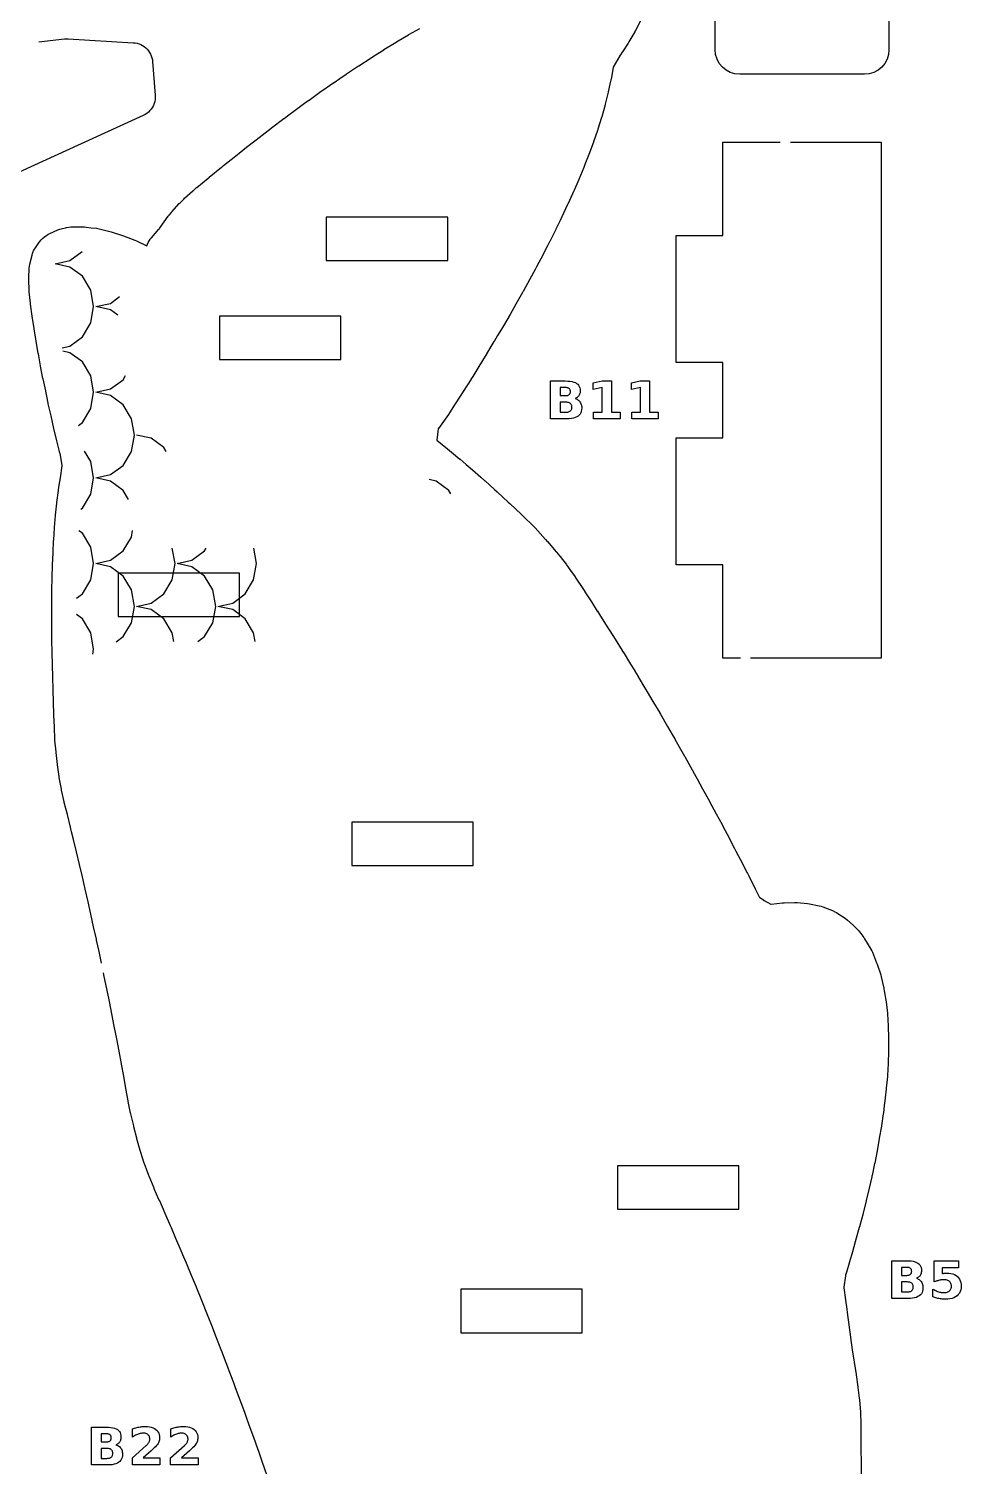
# Model space of a CAD drawing. Header units: millimetres. Extents: x 1 to 297, y 5 to 290.
# Drawn here: x 236.4 to 296.2, y 135.5 to 227.9 of the extents above; entities that cross this region are included whole.
import ezdxf

# ---------------------------------------------------------------- set-up
doc = ezdxf.new("R2010")
doc.units = ezdxf.units.MM
for name, color, linetype in [('CUT', 1, 'CONTINUOUS'), ('ENGRAVE', 5, 'CONTINUOUS'), ('SCORE', 7, 'CONTINUOUS')]:
    doc.layers.add(name, color=color, linetype=linetype)

msp = doc.modelspace()

# ---------------------------------------------------------------- linework, layer by layer
at = {"layer": 'CUT', "color": 1}
for points in [[(291.575, 242.1368), (291.575, 226.4963), (291.5451, 226.1927), (291.4554, 225.8971), (291.3099, 225.6248), (291.1139, 225.3861), (290.8752, 225.1901), (290.6029, 225.0446), (290.3073, 224.9549), (290.0037, 224.925), (281.9963, 224.925), (281.6927, 224.9549), (281.3971, 225.0446), (281.1248, 225.1901), (280.8861, 225.3861), (280.6901, 225.6248), (280.5446, 225.8971), (280.4549, 226.1927), (280.425, 226.4963), (280.425, 229.2721)], [(275.698, 228.5079), (275.3495, 227.8118), (275.2975, 227.7177), (275.2696, 227.6717), (275.2601, 227.6554), (274.8935, 227.0057), (274.8392, 226.9176), (274.468, 226.3645), (274.458, 226.3492), (274.3447, 226.1691), (274.3349, 226.1529), (273.8865, 225.3883), (273.8786, 225.3734), (273.8749, 225.3569), (273.7424, 224.6119), (273.7319, 224.5591), (273.6735, 224.2933), (273.5653, 223.7977), (273.5587, 223.7688), (273.374, 223.0043), (273.362, 222.9581), (273.1492, 222.1973), (273.1383, 222.1604), (272.9032, 221.4043), (272.8844, 221.3484), (272.8716, 221.3127), (272.6125, 220.5834), (272.606, 220.5654), (272.3136, 219.7784), (272.31, 219.7688), (272.0706, 219.1391), (272.016, 218.9949), (271.9981, 218.9498), (271.6742, 218.179), (271.667, 218.162), (271.3254, 217.3792), (271.3167, 217.3597), (271.2694, 217.2561), (270.964, 216.5781), (270.9553, 216.5592), (270.587, 215.7745), (270.5806, 215.7611), (270.468, 215.5278), (270.2021, 214.9754), (270.1939, 214.9586), (269.8042, 214.177), (269.7929, 214.1549), (269.6669, 213.9134), (269.3835, 213.369), (269.3795, 213.3613), (268.9606, 212.5691), (268.956, 212.5604), (268.8671, 212.3953), (268.5341, 211.7716), (268.5261, 211.7569), (268.0926, 210.9691), (268.0865, 210.958), (268.0654, 210.9206), (267.6414, 210.1668), (267.6371, 210.1593), (267.2652, 209.5078), (267.1863, 209.3698), (267.1778, 209.355), (266.7138, 208.5663), (266.7084, 208.5572), (266.4645, 208.1499), (266.2329, 207.7636), (266.2301, 207.759), (265.7492, 206.964), (265.7455, 206.958), (265.6646, 206.8259), (265.2624, 206.1661), (265.2556, 206.1552), (264.8643, 205.527), (264.7636, 205.3649), (264.7578, 205.3555), (264.256, 204.5617), (264.2536, 204.5579), (264.0639, 204.2601), (264.0625, 204.258), (263.7451, 203.7616), (263.7424, 203.7574), (263.2638, 203.0151), (263.2622, 203.0125), (263.2453, 202.9865), (263.2064, 202.9297), (262.6662, 202.1831), (262.6582, 202.1708), (262.6554, 202.1564), (262.5531, 201.4317), (263.2387, 200.8791), (263.2563, 200.8647), (263.503, 200.6589), (264.0397, 200.2139), (264.0568, 200.1994), (264.4547, 199.8582), (264.8411, 199.5286), (264.8571, 199.5147), (265.3763, 199.0574), (265.6425, 198.8241), (265.6571, 198.8111), (266.2713, 198.2567), (266.4436, 198.1018), (266.4574, 198.0892), (267.1425, 197.456), (267.2446, 197.362), (267.2577, 197.3498), (267.9921, 196.6553), (268.0427, 196.6076), (268.0611, 196.5899), (268.7985, 195.8679), (268.829, 195.837), (268.841, 195.8245), (268.8685, 195.7949), (269.5346, 195.0555), (269.5446, 195.0442), (269.6518, 194.9225), (269.6612, 194.9117), (270.2228, 194.2601), (270.2428, 194.2363), (270.4477, 193.987), (270.469, 193.9605), (270.8555, 193.4651), (270.8862, 193.4243), (271.2528, 192.9156), (271.2696, 192.8916), (271.433, 192.6541), (271.4496, 192.6294), (271.966, 191.8417), (272.0599, 191.6981), (272.0659, 191.6889), (272.4823, 191.0409), (272.8604, 190.4533), (272.866, 190.4445), (272.9945, 190.2414), (273.5035, 189.4406), (273.661, 189.1932), (273.6658, 189.1856), (274.0078, 188.6403), (274.4614, 187.9156), (274.4659, 187.9084), (274.5071, 187.8417), (274.5101, 187.8367), (274.997, 187.0401), (274.9982, 187.0381), (275.262, 186.6047), (275.2664, 186.5974), (275.4813, 186.2392), (275.4821, 186.238), (275.9604, 185.4388), (276.062, 185.2692), (276.0669, 185.2611), (276.4342, 184.6383), (276.8624, 183.9129), (276.867, 183.9051), (276.9059, 183.8381), (277.3712, 183.0391), (277.3728, 183.0362), (277.6631, 182.5347), (277.6669, 182.5283), (277.8322, 182.239), (277.8343, 182.2352), (278.2863, 181.4385), (278.288, 181.4354), (278.4636, 181.1238), (278.4672, 181.1174), (278.7346, 180.637), (279.1783, 179.8379), (279.2637, 179.6852), (279.2675, 179.6783), (279.6211, 179.0365), (280.0587, 178.2414), (280.0647, 178.2303), (280.4918, 177.4367), (280.4931, 177.4343), (280.865, 176.7396), (280.8673, 176.7353), (280.919, 176.638), (280.9221, 176.632), (281.3396, 175.8357), (281.3406, 175.8339), (281.6653, 175.2122), (281.6678, 175.2074), (281.7564, 175.0361), (282.1731, 174.2358), (282.1743, 174.2334), (282.4656, 173.6712), (282.4676, 173.6673), (282.5859, 173.4374), (282.5892, 173.4308), (282.9884, 172.6436), (282.9986, 172.623), (283.2533, 172.0988), (283.2601, 172.0862), (283.2711, 172.0771), (283.5371, 171.8762), (283.5545, 171.8641), (283.5728, 171.8535), (284.0043, 171.6239), (284.0145, 171.6192), (284.0256, 171.62), (284.7356, 171.7067), (284.8532, 171.7158), (285.5155, 171.7379), (285.6888, 171.7324), (286.3429, 171.6692), (286.4781, 171.6491), (287.1055, 171.5229), (287.2198, 171.4947), (287.3311, 171.4567), (287.9508, 171.2148), (288.1081, 171.1413), (288.2003, 171.0906), (288.294, 171.0341), (288.7655, 170.7225), (288.9177, 170.6054), (289.2751, 170.2871), (289.3467, 170.2185), (289.5915, 169.9656), (289.7134, 169.8203), (289.9559, 169.4857), (290.0162, 169.3949), (290.4153, 168.7376), (290.4688, 168.6406), (290.5143, 168.5396), (290.785, 167.8663), (290.8149, 167.7841), (291.045, 167.0823), (291.0797, 166.9557), (291.2401, 166.2337), (291.2478, 166.1967), (291.2718, 166.0719), (291.2755, 166.0519), (291.3812, 165.455), (291.3939, 165.3657), (291.4726, 164.6377), (291.4779, 164.5747), (291.5237, 163.8171), (291.525, 163.7905), (291.5556, 163.0353), (291.5566, 162.9669), (291.5486, 162.2165), (291.5477, 162.1799), (291.5182, 161.4069), (291.5173, 161.3862), (291.4761, 160.6191), (291.4726, 160.5702), (291.4036, 159.8082), (291.4004, 159.7765), (291.3109, 158.9952), (291.31, 158.9873), (291.2745, 158.6929), (291.2165, 158.2101), (291.211, 158.1698), (291.0948, 157.4012), (291.0906, 157.375), (290.9564, 156.5926), (290.9545, 156.5814), (290.8125, 155.7937), (290.8097, 155.7789), (290.66, 154.9987), (290.6545, 154.9715), (290.4887, 154.1952), (290.4836, 154.1723), (290.4732, 154.1274), (290.3015, 153.3848), (290.3007, 153.3812), (290.1155, 152.5899), (290.1119, 152.5751), (289.9192, 151.7918), (289.914, 151.7713), (289.7087, 150.9904), (289.7033, 150.9703), (289.6724, 150.8598), (289.4831, 150.1806), (289.4827, 150.1791), (289.2602, 149.3841), (289.2576, 149.375), (289.0312, 148.588), (289.0258, 148.5696), (288.872, 148.0621), (288.7941, 147.8046), (288.7888, 147.7839), (288.7851, 147.7628), (288.6852, 147.0213), (288.6833, 147.0003), (288.6854, 146.9793), (288.7947, 146.2156), (288.7961, 146.2051), (288.8742, 145.6263), (288.9026, 145.4143), (288.9038, 145.4051), (289.0048, 144.6102), (289.1068, 143.8139), (289.1079, 143.8061), (289.2193, 143.0161), (289.3391, 142.2149), (289.4637, 141.4126), (289.464, 141.4103), (289.5839, 140.6296), (289.5893, 140.591), (289.6743, 139.9046), (289.6746, 139.9021), (289.6827, 139.8353), (289.6883, 139.7797), (289.7479, 139.0325), (289.7512, 138.9762), (289.7792, 138.2273), (289.7802, 138.1754), (289.7791, 137.4036), (289.7823, 136.6039), (289.7897, 135.8019), (289.7986, 135.0029)], [(237.018, 227.0034), (238.6731, 227.1964), (238.7871, 227.2046), (238.9014, 227.2029), (243.0819, 226.9559), (243.2062, 226.9426), (243.3303, 226.9171), (243.4515, 226.8798), (243.5685, 226.8312), (243.6803, 226.7716), (243.786, 226.7016), (243.8845, 226.6218), (243.9749, 226.5329), (244.0564, 226.4359), (244.1282, 226.3315), (244.1898, 226.2207), (244.2404, 226.1045), (244.2798, 225.984), (244.3075, 225.8603), (244.323, 225.7364), (244.4883, 223.5798), (244.4917, 223.4472), (244.4815, 223.313), (244.4577, 223.1806), (244.4207, 223.0512), (244.3707, 222.9263), (244.3083, 222.8071), (244.2341, 222.6948), (244.1489, 222.5906), (244.0536, 222.4956), (243.9492, 222.4108), (243.8367, 222.337), (243.719, 222.2759), (231.7614, 216.8175)], [(241.043, 167.848), (240.889, 168.5798), (240.7268, 169.3238), (240.7137, 169.3835), (240.5385, 170.1821), (240.3607, 170.982), (240.1808, 171.7817), (239.9984, 172.5822), (239.927, 172.893), (239.8151, 173.3814), (239.63, 174.1789), (239.4383, 174.9824), (239.2483, 175.7776), (239.1273, 176.2675), (239.0495, 176.5813), (239.0492, 176.5827), (238.8525, 177.3797), (238.6555, 178.1658), (238.6475, 178.1998), (238.4788, 178.9561), (238.4671, 179.0147), (238.3357, 179.7595), (238.3267, 179.8179), (238.3258, 179.8244), (238.3254, 179.8274), (238.2276, 180.5864), (238.2265, 180.5949), (238.1313, 181.3722), (238.1271, 181.4118), (238.0576, 182.1649), (238.0534, 182.2247), (238.0172, 182.9896), (238.0166, 183.0041), (237.9879, 183.7948), (237.9877, 183.8001), (237.9619, 184.5946), (237.9617, 184.6009), (237.9396, 185.3975), (237.9179, 186.1963), (237.9178, 186.1998), (237.8982, 186.9976), (237.8794, 187.7941), (237.8792, 187.8029), (237.8657, 188.5933), (237.8655, 188.6048), (237.8589, 189.3968), (237.8588, 189.4022), (237.8554, 190.1966), (237.8554, 190.2031), (237.8558, 190.9961), (237.8558, 191.0044), (237.8611, 191.7919), (237.8614, 191.8102), (237.8774, 192.5952), (237.8777, 192.6087), (237.9018, 193.3968), (237.9022, 193.4084), (237.9331, 194.197), (237.9337, 194.2096), (237.9716, 194.9896), (237.9734, 195.0193), (238.0286, 195.7974), (238.0299, 195.8142), (238.0954, 196.5971), (238.0972, 196.6165), (238.1732, 197.3903), (238.1773, 197.4263), (238.2736, 198.1926), (238.2786, 198.2281), (238.3251, 198.5322), (238.3267, 198.5424), (238.4017, 199.008), (238.5204, 199.7733), (238.5229, 199.7988), (238.5196, 199.8243), (238.3821, 200.5651), (238.3739, 200.6027), (238.3278, 200.7859), (238.3266, 200.7907), (238.182, 201.3748), (238.1784, 201.39), (237.9924, 202.1806), (237.9913, 202.1854), (237.8073, 202.9808), (237.8062, 202.9857), (237.6278, 203.7703), (237.6218, 203.798), (237.5267, 204.2616), (237.5263, 204.2634), (237.4615, 204.5815), (237.4602, 204.5877), (237.2919, 205.3721), (237.2866, 205.3979), (237.1352, 206.1784), (237.1323, 206.1939), (236.99, 206.976), (236.9861, 206.9984), (236.8567, 207.786), (236.8561, 207.7899), (236.7286, 208.5794), (236.7271, 208.5892), (236.6042, 209.3883), (236.4862, 210.1535), (236.4769, 210.228), (236.4066, 210.9513), (236.401, 211.0393), (236.3791, 211.7491), (236.3798, 211.852), (236.4087, 212.479), (236.4211, 212.6098), (236.4461, 212.7388), (236.5831, 213.2988), (236.6198, 213.4227), (236.668, 213.5426), (236.6867, 213.5834), (236.7387, 213.685), (236.799, 213.7818), (237.016, 214.1), (237.0882, 214.1962), (237.1696, 214.2869), (237.2576, 214.3689), (237.4136, 214.5019), (237.5134, 214.5792), (237.6214, 214.6479), (237.7337, 214.7054), (238.2335, 214.9326), (238.3797, 214.9891), (238.5314, 215.0284), (238.7302, 215.0677), (238.7933, 215.0786), (239.0791, 215.1211), (239.1957, 215.1333), (239.313, 215.1354), (239.9444, 215.1193), (240.0658, 215.1107), (240.3743, 215.0746), (240.3765, 215.0744), (240.7305, 215.0323), (240.8946, 215.0024), (241.5784, 214.8329), (241.6617, 214.8093), (242.3885, 214.5783), (242.4603, 214.5532), (243.1782, 214.2793), (243.2789, 214.2361), (243.9591, 213.9105), (243.9985, 214.0131), (244.046, 214.1222), (244.1037, 214.2283), (244.1704, 214.3288), (244.2447, 214.4218), (244.7259, 214.973), (244.739, 214.9893), (244.7546, 215.0121), (244.7985, 215.0771), (245.3305, 215.8123), (245.381, 215.8778), (245.5247, 216.0525), (245.5624, 216.0964), (246.0367, 216.6248), (246.0863, 216.6771), (246.3229, 216.9137), (246.3752, 216.9633), (246.9086, 217.4421), (246.9415, 217.4706), (247.1478, 217.644), (247.1562, 217.651), (247.8898, 218.2574), (247.948, 218.3056), (247.9569, 218.3129), (248.751, 218.9592), (248.7545, 218.9621), (248.872, 219.057), (248.8754, 219.0598), (249.5511, 219.6023), (249.5552, 219.6056), (249.8716, 219.8576), (249.8746, 219.8599), (250.3512, 220.2373), (250.3559, 220.241), (250.8875, 220.6581), (250.8901, 220.6601), (251.1514, 220.8641), (251.1566, 220.8681), (251.9212, 221.459), (251.9484, 221.48), (251.9607, 221.4893), (252.7514, 222.0847), (252.7588, 222.0904), (252.9869, 222.2596), (252.9886, 222.2609), (253.5519, 222.6776), (253.5593, 222.683), (254.0765, 223.0601), (254.0778, 223.0611), (254.3522, 223.2606), (254.3601, 223.2663), (255.1487, 223.8313), (255.1649, 223.8427), (255.1898, 223.86), (255.9489, 224.3917), (255.9661, 224.4034), (256.3453, 224.6604), (256.7493, 224.9367), (256.7671, 224.9487), (257.5427, 225.4611), (257.5537, 225.4685), (257.5648, 225.4758), (258.3532, 225.9898), (258.3656, 225.9978), (258.7817, 226.2625), (259.1511, 226.4986), (259.1693, 226.51), (259.9464, 226.9893), (259.9768, 227.0075), (260.0743, 227.0641), (260.7545, 227.4611), (260.7708, 227.4704), (261.4685, 227.8645)], [(282.05, 187.425), (280.925, 187.425), (280.925, 193.425), (277.925, 193.425), (277.925, 201.575), (280.925, 201.575), (280.925, 206.425), (277.925, 206.425), (277.925, 214.575), (280.925, 214.575), (280.925, 220.575), (284.6, 220.575)], [(285.25, 220.575), (291.075, 220.575), (291.075, 187.425), (282.7, 187.425)], [(251.6562, 134.9732), (251.3774, 135.7733), (251.1295, 136.4776), (251.129, 136.4791), (251.0956, 136.5744), (250.815, 137.3712), (250.5278, 138.1716), (250.33, 138.7147), (250.329, 138.7177), (250.2368, 138.9725), (249.9453, 139.7712), (249.649, 140.571), (249.5303, 140.8867), (249.5292, 140.8897), (249.3497, 141.3707), (249.0471, 142.1702), (248.739, 142.9718), (248.7305, 142.9938), (248.7296, 142.9961), (248.4324, 143.7686), (248.1174, 144.5709), (247.9304, 145.0433), (247.8021, 145.3683), (247.4786, 146.1718), (247.1582, 146.9671), (247.1307, 147.034), (246.8261, 147.7713), (246.4977, 148.5662), (246.331, 148.9606), (246.1575, 149.3706), (245.8203, 150.1667), (245.5313, 150.8371), (245.4743, 150.9695), (245.1304, 151.7653), (244.7764, 152.5676), (244.7321, 152.667), (244.7308, 152.6699), (244.4274, 153.3552), (244.4142, 153.3859), (244.0986, 154.1498), (244.0806, 154.1958), (243.9313, 154.5988), (243.9279, 154.608), (243.803, 154.9529), (243.7873, 154.9988), (243.5442, 155.7542), (243.5296, 155.8028), (243.3168, 156.5618), (243.3067, 156.6), (243.1274, 157.3208), (243.127, 157.3222), (243.1124, 157.3812), (243.112, 157.3828), (242.9208, 158.1589), (242.9097, 158.2081), (242.7532, 158.9654), (242.7453, 159.0067), (242.61, 159.7841), (242.4671, 160.5834), (242.3263, 161.3492), (242.3199, 161.3837), (242.1694, 162.1845), (242.0171, 162.9843), (241.8628, 163.7841), (241.7067, 164.5827), (241.5463, 165.3847), (241.5265, 165.483), (241.386, 166.1838), (241.2243, 166.9811), (241.1761, 167.2117)]]:
    msp.add_lwpolyline(points, dxfattribs=at)
for points in [[(255.4677, 212.9675), (263.2577, 212.9675), (263.2577, 215.7575), (255.4677, 215.7575), (255.4677, 212.9675)], [(248.605, 206.605), (256.395, 206.605), (256.395, 209.395), (248.605, 209.395), (248.605, 206.605)], [(242.105, 190.105), (249.895, 190.105), (249.895, 192.895), (242.105, 192.895), (242.105, 190.105)], [(257.105, 174.105), (264.895, 174.105), (264.895, 176.895), (257.105, 176.895), (257.105, 174.105)], [(274.153, 152.0364), (281.943, 152.0364), (281.943, 154.8264), (274.153, 154.8264), (274.153, 152.0364)], [(264.105, 144.105), (271.895, 144.105), (271.895, 146.895), (264.105, 146.895), (264.105, 144.105)]]:
    msp.add_lwpolyline(points, close=True, dxfattribs=at)
at = {"layer": 'ENGRAVE', "color": 5}
for points in [[(271.6161, 204.017), (271.6657, 203.9782), (271.7102, 203.9339), (271.7496, 203.884), (271.7834, 203.8294), (271.8111, 203.7708), (271.8326, 203.7082), (271.848, 203.6417), (271.8572, 203.5711), (271.8603, 203.4966), (271.8537, 203.3844), (271.8339, 203.2821), (271.8009, 203.1898), (271.7547, 203.1074), (271.6953, 203.035), (271.6227, 202.9725), (271.5366, 202.9198), (271.4367, 202.8767), (271.3232, 202.8431), (271.1959, 202.8192), (271.0548, 202.8048), (270.9, 202.8), (269.86, 202.8), (269.86, 205.23), (270.8007, 205.23), (270.9617, 205.2258), (271.1072, 205.213), (271.2371, 205.1918), (271.3516, 205.162), (271.4505, 205.1238), (271.534, 205.077), (271.6033, 205.0209), (271.6601, 204.9546), (271.7042, 204.878), (271.7358, 204.7913), (271.7547, 204.6943), (271.761, 204.5871), (271.7587, 204.5294), (271.7518, 204.4747), (271.7403, 204.4229), (271.7241, 204.3741), (271.7034, 204.3282), (271.678, 204.2852), (271.6482, 204.2455), (271.6143, 204.2093), (271.5763, 204.1767), (271.534, 204.1477), (271.4877, 204.1223), (271.4371, 204.1005), (271.5019, 204.0782), (271.5615, 204.0504), (271.6161, 204.017)], [(273.172, 204.8036), (272.604, 204.6864), (272.604, 205.1128), (273.1687, 205.23), (273.7645, 205.23), (273.7645, 203.2329), (274.3178, 203.2329), (274.3178, 202.8), (272.6186, 202.8), (272.6186, 203.2329), (273.172, 203.2329), (273.172, 204.8036)], [(275.6247, 204.8036), (275.0566, 204.6864), (275.0566, 205.1128), (275.6214, 205.23), (276.2171, 205.23), (276.2171, 203.2329), (276.7705, 203.2329), (276.7705, 202.8), (275.0713, 202.8), (275.0713, 203.2329), (275.6247, 203.2329), (275.6247, 204.8036)], [(270.9241, 204.2965), (270.9635, 204.3055), (270.9989, 204.3182), (271.0304, 204.3345), (271.0579, 204.3544), (271.0813, 204.3778), (271.1004, 204.4046), (271.1153, 204.4349), (271.1259, 204.4687), (271.1323, 204.5058), (271.1344, 204.5464), (271.1323, 204.5865), (271.1259, 204.6234), (271.1153, 204.6569), (271.1004, 204.6871), (271.0813, 204.714), (271.0579, 204.7377), (271.0304, 204.7578), (270.9989, 204.7743), (270.9635, 204.7871), (270.9241, 204.7963), (270.8806, 204.8017), (270.8333, 204.8036), (270.4866, 204.8036), (270.4866, 204.2893), (270.8333, 204.2893), (270.8806, 204.2911), (270.9241, 204.2965)], [(271.0198, 203.2464), (271.0646, 203.2619), (271.1041, 203.2818), (271.1384, 203.3062), (271.1675, 203.335), (271.1913, 203.3684), (271.2099, 203.4063), (271.2231, 203.4487), (271.231, 203.4956), (271.2337, 203.5471), (271.231, 203.5975), (271.2232, 203.6436), (271.2101, 203.6852), (271.1917, 203.7225), (271.1681, 203.7554), (271.1393, 203.7839), (271.1051, 203.808), (271.0657, 203.8277), (271.0208, 203.8431), (270.9707, 203.8541), (270.9152, 203.8606), (270.8544, 203.8628), (270.4866, 203.8628), (270.4866, 203.2264), (270.8544, 203.2264), (270.9148, 203.2286), (270.9699, 203.2353), (271.0198, 203.2464)], [(293.5162, 147.5182), (293.5657, 147.4793), (293.6102, 147.435), (293.6496, 147.3851), (293.6835, 147.3305), (293.7111, 147.2719), (293.7326, 147.2093), (293.748, 147.1428), (293.7572, 147.0722), (293.7603, 146.9977), (293.7537, 146.8855), (293.7339, 146.7833), (293.7009, 146.6909), (293.6547, 146.6086), (293.5953, 146.5361), (293.5227, 146.4737), (293.4366, 146.4209), (293.3368, 146.3778), (293.2232, 146.3443), (293.0959, 146.3203), (292.9548, 146.3059), (292.8, 146.3011), (291.76, 146.3011), (291.76, 148.7311), (292.7007, 148.7311), (292.8617, 148.7269), (293.0072, 148.7141), (293.1371, 148.6929), (293.2516, 148.6631), (293.3505, 148.6249), (293.434, 148.5781), (293.5034, 148.522), (293.5601, 148.4557), (293.6043, 148.3792), (293.6358, 148.2924), (293.6547, 148.1954), (293.661, 148.0882), (293.6587, 148.0306), (293.6518, 147.9758), (293.6403, 147.924), (293.6241, 147.8752), (293.6034, 147.8293), (293.578, 147.7863), (293.5483, 147.7466), (293.5144, 147.7104), (293.4763, 147.6779), (293.4341, 147.6489), (293.3877, 147.6234), (293.3371, 147.6016), (293.4019, 147.5793), (293.4616, 147.5515), (293.5162, 147.5182)], [(296.0388, 148.7311), (296.0388, 148.2705), (294.9809, 148.2705), (294.9809, 147.8945), (295.0048, 147.9008), (295.0287, 147.9066), (295.0527, 147.9118), (295.0767, 147.9166), (295.1008, 147.9209), (295.1249, 147.9247), (295.1492, 147.9279), (295.1738, 147.9305), (295.1988, 147.9326), (295.224, 147.9341), (295.2496, 147.9349), (295.2755, 147.9352), (295.4181, 147.9291), (295.5498, 147.9106), (295.6706, 147.8797), (295.7804, 147.8365), (295.8793, 147.781), (295.9672, 147.7131), (296.0428, 147.6342), (296.1047, 147.5455), (296.1528, 147.4472), (296.1871, 147.3391), (296.2077, 147.2213), (296.2146, 147.0938), (296.2071, 146.9672), (296.1847, 146.8502), (296.1473, 146.7426), (296.0949, 146.6445), (296.0275, 146.556), (295.9452, 146.4769), (295.8496, 146.4088), (295.7424, 146.353), (295.6236, 146.3097), (295.4931, 146.2787), (295.3511, 146.2601), (295.1974, 146.2539), (295.1286, 146.255), (295.06, 146.2584), (294.9917, 146.2639), (294.9236, 146.2716), (294.8557, 146.2816), (294.788, 146.2938), (294.7205, 146.3082), (294.6532, 146.325), (294.586, 146.3441), (294.5189, 146.3654), (294.452, 146.3891), (294.3852, 146.4151), (294.3852, 146.9082), (294.4508, 146.8718), (294.5153, 146.8386), (294.5787, 146.8085), (294.6409, 146.7816), (294.702, 146.7579), (294.762, 146.7373), (294.8208, 146.7199), (294.8785, 146.7057), (294.9351, 146.6946), (294.9906, 146.6867), (295.0449, 146.6819), (295.0981, 146.6804), (295.1713, 146.6835), (295.2392, 146.6927), (295.3017, 146.7082), (295.3589, 146.7299), (295.4106, 146.7578), (295.457, 146.7918), (295.497, 146.8312), (295.5298, 146.8749), (295.5552, 146.9231), (295.5734, 146.9756), (295.5843, 147.0325), (295.588, 147.0938), (295.5843, 147.1555), (295.5734, 147.2128), (295.5552, 147.2655), (295.5298, 147.3137), (295.497, 147.3573), (295.457, 147.3965), (295.4106, 147.4303), (295.3589, 147.458), (295.3017, 147.4795), (295.2392, 147.4949), (295.1713, 147.5041), (295.0981, 147.5072), (295.0525, 147.5062), (295.006, 147.5033), (294.9585, 147.4984), (294.91, 147.4916), (294.8605, 147.4829), (294.81, 147.4722), (294.7584, 147.4595), (294.7055, 147.4446), (294.6513, 147.4276), (294.5959, 147.4085), (294.5392, 147.3873), (294.4812, 147.3639), (294.4812, 148.7311), (296.0388, 148.7311)], [(292.8241, 147.7976), (292.8635, 147.8067), (292.8989, 147.8193), (292.9304, 147.8356), (292.9579, 147.8555), (292.9813, 147.8789), (293.0004, 147.9058), (293.0153, 147.9361), (293.0259, 147.9698), (293.0323, 148.0069), (293.0344, 148.0475), (293.0323, 148.0877), (293.0259, 148.1245), (293.0153, 148.158), (293.0004, 148.1882), (292.9813, 148.2152), (292.9579, 148.2388), (292.9304, 148.2589), (292.8989, 148.2754), (292.8635, 148.2882), (292.8241, 148.2974), (292.7807, 148.3029), (292.7333, 148.3047), (292.3866, 148.3047), (292.3866, 147.7904), (292.7333, 147.7904), (292.7807, 147.7922), (292.8241, 147.7976)], [(292.9199, 146.7475), (292.9646, 146.763), (293.0041, 146.7829), (293.0385, 146.8073), (293.0676, 146.8362), (293.0914, 146.8695), (293.1099, 146.9074), (293.1231, 146.9498), (293.131, 146.9967), (293.1337, 147.0482), (293.1311, 147.0986), (293.1232, 147.1447), (293.1101, 147.1863), (293.0917, 147.2236), (293.0681, 147.2565), (293.0393, 147.285), (293.0052, 147.3091), (292.9657, 147.3289), (292.9209, 147.3442), (292.8707, 147.3552), (292.8153, 147.3618), (292.7545, 147.3639), (292.3866, 147.3639), (292.3866, 146.7276), (292.7545, 146.7276), (292.8148, 146.7298), (292.8699, 146.7364), (292.9199, 146.7475)], [(242.1477, 136.8271), (242.1972, 136.7883), (242.2417, 136.7439), (242.2811, 136.694), (242.3149, 136.6394), (242.3426, 136.5808), (242.3641, 136.5183), (242.3795, 136.4517), (242.3887, 136.3812), (242.3918, 136.3067), (242.3852, 136.1945), (242.3654, 136.0922), (242.3324, 135.9999), (242.2862, 135.9175), (242.2268, 135.8451), (242.1542, 135.7826), (242.0681, 135.7299), (241.9683, 135.6867), (241.8547, 135.6532), (241.7274, 135.6292), (241.5863, 135.6149), (241.4315, 135.6101), (240.3915, 135.6101), (240.3915, 138.0401), (241.3322, 138.0401), (241.4932, 138.0358), (241.6387, 138.0231), (241.7686, 138.0018), (241.8831, 137.9721), (241.982, 137.9338), (242.0655, 137.8871), (242.1348, 137.831), (242.1916, 137.7646), (242.2358, 137.6881), (242.2673, 137.6013), (242.2862, 137.5044), (242.2925, 137.3972), (242.2902, 137.3395), (242.2833, 137.2848), (242.2718, 137.233), (242.2556, 137.1841), (242.2349, 137.1382), (242.2095, 137.0952), (242.1798, 137.0555), (242.1459, 137.0194), (242.1078, 136.9868), (242.0656, 136.9578), (242.0192, 136.9324), (241.9686, 136.9105), (242.0334, 136.8882), (242.093, 136.8604), (242.1477, 136.8271)], [(241.4556, 137.1066), (241.495, 137.1156), (241.5304, 137.1283), (241.5619, 137.1445), (241.5894, 137.1644), (241.6128, 137.1878), (241.6319, 137.2147), (241.6468, 137.245), (241.6574, 137.2787), (241.6638, 137.3159), (241.6659, 137.3565), (241.6638, 137.3966), (241.6574, 137.4334), (241.6468, 137.467), (241.6319, 137.4972), (241.6128, 137.5241), (241.5894, 137.5477), (241.5619, 137.5679), (241.5304, 137.5843), (241.495, 137.5972), (241.4556, 137.6063), (241.4122, 137.6118), (241.3648, 137.6136), (241.0181, 137.6136), (241.0181, 137.0993), (241.3648, 137.0993), (241.4122, 137.1011), (241.4556, 137.1066)], [(244.7891, 135.6101), (243.0232, 135.6101), (243.0232, 136.0707), (243.9102, 136.8535), (243.9481, 136.8892), (243.9826, 136.9246), (244.0136, 136.9597), (244.0412, 136.9946), (244.0653, 137.0292), (244.086, 137.0635), (244.1034, 137.0979), (244.1177, 137.1328), (244.1287, 137.1681), (244.1366, 137.2038), (244.1414, 137.2401), (244.143, 137.2767), (244.1398, 137.3318), (244.1302, 137.3832), (244.1143, 137.4309), (244.092, 137.4749), (244.0633, 137.5152), (244.0282, 137.5518), (243.9879, 137.5836), (243.9433, 137.6097), (243.8946, 137.6299), (243.8416, 137.6444), (243.7844, 137.6531), (243.7231, 137.656), (243.6735, 137.6542), (243.6223, 137.649), (243.5697, 137.6403), (243.5154, 137.6281), (243.4597, 137.6124), (243.4024, 137.5933), (243.3437, 137.5707), (243.2836, 137.5447), (243.2222, 137.5154), (243.1594, 137.4826), (243.0952, 137.4465), (243.0297, 137.4069), (243.0297, 137.9408), (243.1001, 137.9632), (243.1702, 137.9837), (243.2401, 138.0024), (243.3096, 138.0193), (243.379, 138.0343), (243.448, 138.0474), (243.5167, 138.0586), (243.5849, 138.0677), (243.6527, 138.0749), (243.72, 138.0799), (243.7868, 138.083), (243.8533, 138.084), (243.9933, 138.0787), (244.1225, 138.0627), (244.2408, 138.036), (244.3484, 137.9987), (244.4452, 137.9506), (244.5312, 137.892), (244.605, 137.8237), (244.6654, 137.7471), (244.7124, 137.6621), (244.746, 137.5686), (244.7661, 137.4667), (244.7729, 137.3565), (244.77, 137.291), (244.7615, 137.2271), (244.7472, 137.1646), (244.7273, 137.1037), (244.7017, 137.0442), (244.6703, 136.9862), (244.6299, 136.9257), (244.5768, 136.8588), (244.5112, 136.7854), (244.4331, 136.7055), (244.3423, 136.6192), (244.239, 136.5264), (243.7198, 136.0707), (244.7891, 136.0707), (244.7891, 135.6101)], [(247.2418, 135.6101), (245.4759, 135.6101), (245.4759, 136.0707), (246.3629, 136.8535), (246.4008, 136.8892), (246.4352, 136.9246), (246.4663, 136.9597), (246.4938, 136.9946), (246.518, 137.0292), (246.5387, 137.0635), (246.5561, 137.0979), (246.5703, 137.1328), (246.5814, 137.1681), (246.5893, 137.2038), (246.5941, 137.2401), (246.5956, 137.2767), (246.5925, 137.3318), (246.5829, 137.3832), (246.567, 137.4309), (246.5446, 137.4749), (246.516, 137.5152), (246.4809, 137.5518), (246.4405, 137.5836), (246.396, 137.6097), (246.3472, 137.6299), (246.2943, 137.6444), (246.2371, 137.6531), (246.1757, 137.656), (246.1261, 137.6542), (246.075, 137.649), (246.0223, 137.6403), (245.9681, 137.6281), (245.9124, 137.6124), (245.8551, 137.5933), (245.7964, 137.5707), (245.7363, 137.5447), (245.6748, 137.5154), (245.612, 137.4826), (245.5479, 137.4465), (245.4824, 137.4069), (245.4824, 137.9408), (245.5528, 137.9632), (245.6229, 137.9837), (245.6927, 138.0024), (245.7623, 138.0193), (245.8316, 138.0343), (245.9007, 138.0474), (245.9693, 138.0586), (246.0376, 138.0677), (246.1053, 138.0749), (246.1727, 138.0799), (246.2395, 138.083), (246.3059, 138.084), (246.4459, 138.0787), (246.5751, 138.0627), (246.6935, 138.036), (246.8011, 137.9987), (246.8979, 137.9506), (246.9838, 137.892), (247.0577, 137.8237), (247.1181, 137.7471), (247.1651, 137.6621), (247.1987, 137.5686), (247.2188, 137.4667), (247.2255, 137.3565), (247.2227, 137.291), (247.2141, 137.2271), (247.1999, 137.1646), (247.18, 137.1037), (247.1543, 137.0442), (247.123, 136.9862), (247.0825, 136.9257), (247.0295, 136.8588), (246.9639, 136.7854), (246.8857, 136.7055), (246.795, 136.6192), (246.6917, 136.5264), (246.1725, 136.0707), (247.2418, 136.0707), (247.2418, 135.6101)], [(241.5514, 136.0564), (241.5961, 136.0719), (241.6356, 136.0919), (241.67, 136.1162), (241.6991, 136.1451), (241.7229, 136.1785), (241.7414, 136.2163), (241.7546, 136.2587), (241.7625, 136.3057), (241.7652, 136.3571), (241.7626, 136.4076), (241.7547, 136.4536), (241.7416, 136.4953), (241.7232, 136.5325), (241.6996, 136.5654), (241.6708, 136.5939), (241.6366, 136.6181), (241.5972, 136.6378), (241.5524, 136.6531), (241.5022, 136.6641), (241.4468, 136.6707), (241.3859, 136.6729), (241.0181, 136.6729), (241.0181, 136.0365), (241.3859, 136.0365), (241.4463, 136.0387), (241.5014, 136.0454), (241.5514, 136.0564)]]:
    msp.add_lwpolyline(points, close=True, dxfattribs=at)
at = {"layer": 'SCORE', "color": 7}
for points in [[(238.0719, 212.7565), (239.0123, 212.9644), (239.7978, 213.5476)], [(238.5234, 207.3563), (239.0123, 207.4644), (239.8152, 208.0605), (240.3517, 208.9527), (240.5401, 210.0051), (240.3517, 211.0574), (239.8152, 211.9496), (239.0123, 212.5457), (238.0712, 212.7537)], [(240.6776, 210.0051), (241.6248, 210.2144), (242.2046, 210.6449)], [(242.0935, 209.4477), (241.6248, 209.7957), (240.6776, 210.0051)], [(239.5648, 202.3746), (239.8152, 202.5605), (240.3517, 203.4527), (240.5401, 204.5051), (240.3517, 205.5574), (239.8152, 206.4496), (239.0123, 207.0457), (238.56, 207.1457)], [(240.6776, 204.5051), (241.6248, 204.7144), (242.4277, 205.3105), (242.5921, 205.5839)], [(240.6776, 199.0051), (241.6248, 199.2144), (242.4277, 199.8105), (242.9642, 200.7027), (243.1526, 201.7551), (242.9642, 202.8074), (242.4277, 203.6996), (241.6248, 204.2957), (240.6776, 204.5051)], [(245.1853, 200.7084), (245.0402, 200.9496), (244.2373, 201.5457), (243.2901, 201.7551)], [(239.7162, 196.987), (239.8152, 197.0605), (240.3517, 197.9527), (240.5401, 199.0051), (240.3517, 200.0574), (239.9561, 200.7153)], [(242.7841, 197.607), (242.4277, 198.1996), (241.6248, 198.7957), (240.6776, 199.0051)], [(263.4565, 197.9855), (263.3277, 198.1996), (262.5248, 198.7957), (262.0802, 198.894)], [(239.4327, 191.2765), (239.8152, 191.5605), (240.3517, 192.4527), (240.5401, 193.5051), (240.3517, 194.5574), (239.8152, 195.4496), (239.5945, 195.6135)], [(240.6776, 193.5051), (241.6248, 193.7144), (242.4277, 194.3105), (242.9642, 195.2027), (243.0407, 195.6296)], [(243.2901, 190.7551), (244.2373, 190.9644), (245.0402, 191.5605), (245.5767, 192.4527), (245.7651, 193.5051), (245.587, 194.5)], [(245.9026, 193.5051), (246.8498, 193.7144), (247.6527, 194.3105), (247.7667, 194.5)], [(248.5151, 190.7551), (249.4623, 190.9644), (250.2652, 191.5605), (250.8017, 192.4527), (250.9901, 193.5051), (250.812, 194.5)], [(241.9818, 188.4794), (242.4277, 188.8105), (242.9642, 189.7027), (243.1526, 190.7551), (242.9642, 191.8074), (242.4277, 192.6996), (241.6248, 193.2957), (240.6776, 193.5051)], [(247.2345, 188.5), (247.6527, 188.8105), (248.1892, 189.7027), (248.3776, 190.7551), (248.1892, 191.8074), (247.6527, 192.6996), (246.8498, 193.2957), (245.9026, 193.5051)], [(240.482, 187.6802), (240.5401, 188.0051), (240.3517, 189.0574), (239.8152, 189.9496), (239.4304, 190.2353)], [(245.6765, 188.5), (245.5767, 189.0574), (245.0402, 189.9496), (244.2373, 190.5457), (243.2901, 190.7551)], [(250.9015, 188.5), (250.8017, 189.0574), (250.2652, 189.9496), (249.4623, 190.5457), (248.5151, 190.7551)]]:
    msp.add_lwpolyline(points, dxfattribs=at)

doc.saveas('drawing.dxf')
